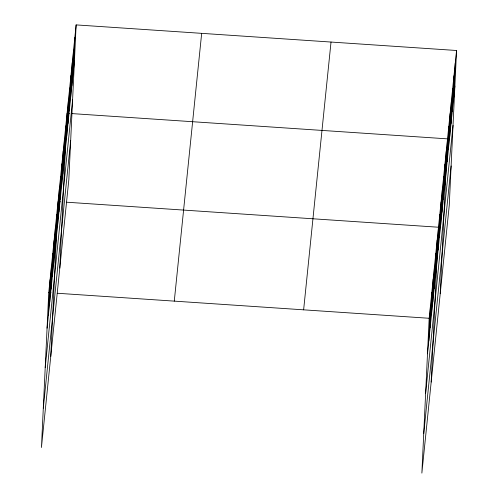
<?xml version="1.0" encoding="UTF-8"?>
<svg xmlns="http://www.w3.org/2000/svg" width="498" height="498" viewBox="0 0 498 498"><rect width="100%" height="100%" fill="white"/><g stroke="black" fill="none" stroke-linecap="round" stroke-linejoin="round"><path stroke-width="0.75" d="M76.132 24.9L48.742 292.681L41.44 447.503L68.83 179.722L76.132 24.9L456.56 50.497L449.258 205.319L421.868 473.1L429.17 318.278L456.56 50.497M48.393 315.197L50.068 279.677M49.725 302.186L51.4 266.667M51.057 289.182L52.732 253.663M52.39 276.178L54.064 240.652M53.716 263.168L55.39 227.648M55.048 250.164L56.722 214.644M50.752 356.462L58.054 201.634L60.376 201.79M57.668 224.53L59.343 189.01M58.963 211.905L60.638 176.385M60.252 199.287L61.926 163.761M61.54 186.663L63.221 151.137M62.835 174.039L64.51 138.512M64.124 161.414L65.798 125.894M59.791 268.092L67.093 113.27L69.415 113.426M66.707 136.166L68.382 100.646M68.002 123.541L69.676 88.022M69.29 110.917L70.965 75.397M70.585 98.293L72.26 62.773M71.874 85.668L73.548 50.149M73.162 73.044L74.843 37.524M428.828 340.788L430.502 305.268M430.154 327.784L431.828 292.264M431.486 314.78L433.16 279.254M432.818 301.769L434.493 266.249M434.144 288.765L435.825 253.245M435.476 275.755L437.151 240.235M431.181 382.053L438.483 227.231L66.576 202.207M438.097 250.127L439.771 214.607M439.392 237.502L441.066 201.983M440.68 224.878L442.355 189.358M441.975 212.254L443.65 176.734M443.264 199.63L444.938 164.11M444.558 187.005L446.233 151.485M440.22 293.689L447.521 138.861L71.743 113.581M447.136 161.757L448.816 126.237M448.43 149.139L450.105 113.612M449.719 136.514L451.393 100.988M451.014 123.89L452.688 88.364M452.302 111.266L453.977 75.746M453.597 98.641L455.272 63.122M47.067 328.201L74.457 60.42M45.206 367.574L72.602 99.793M43.295 408.136L70.685 140.355M174.281 301.128L201.671 33.347M303.631 309.831L331.021 42.05M427.496 353.798L454.886 86.017M425.641 393.165L453.031 125.384M423.723 433.727L451.12 165.952M48.742 292.681L51.064 292.836M57.264 293.254L429.17 318.278"/></g></svg>
